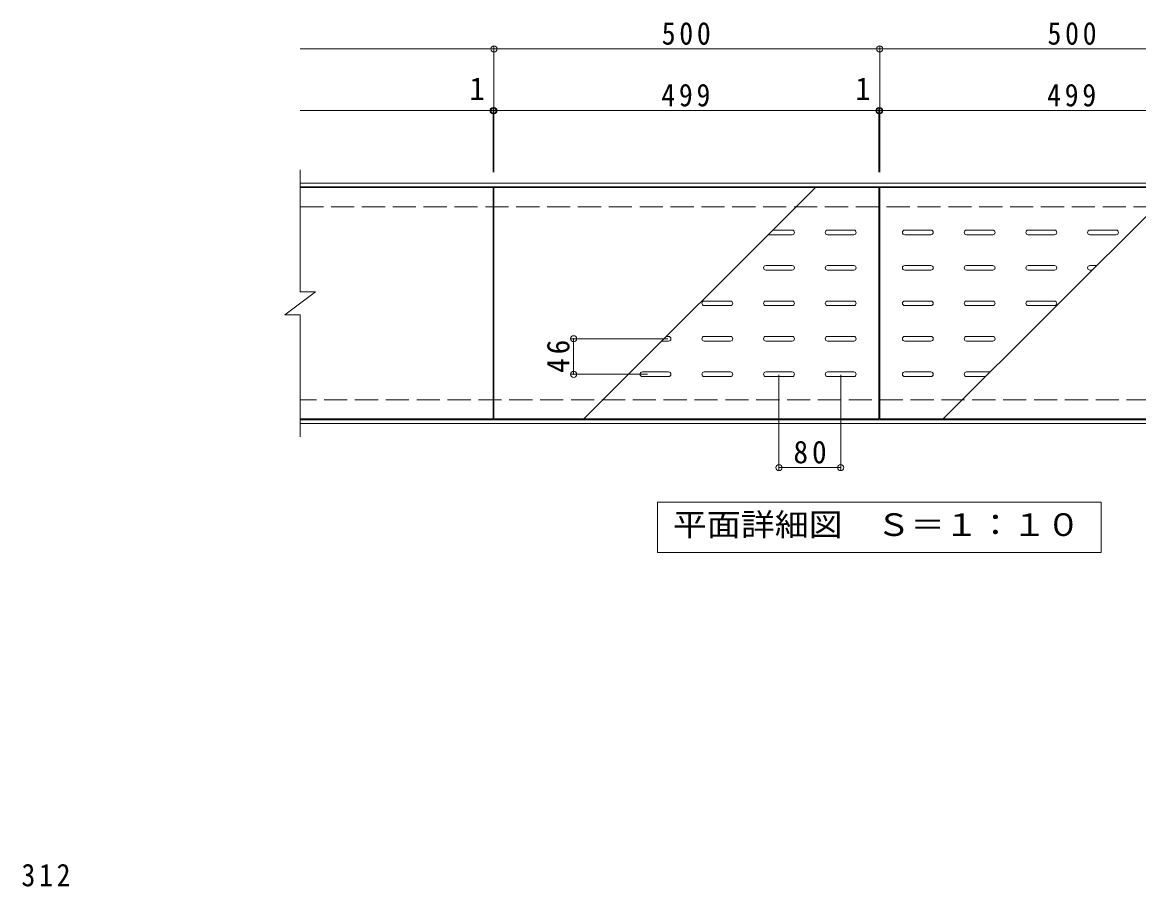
# Model space of a CAD drawing. Units: millimetres on the paper, enlarged 2 times, with parts at other scales. Extents: x -226 to 314, y -275 to 236.
# Drawn here: x -226.3 to 63, y 12 to 236.2 of the extents above; entities that cross this region are included whole.
import ezdxf
from ezdxf.enums import TextEntityAlignment as Align

# ---------------------------------------------------------------- set-up
doc = ezdxf.new("R2010")
doc.units = ezdxf.units.MM
doc.header["$LTSCALE"] = 2
doc.header["$PDMODE"] = 32
doc.header["$PDSIZE"] = 1.6
doc.linetypes.add('DASHED3', pattern=[4, 3, -1])
for name, color, linetype, lineweight in [('C-1', 2, 'Continuous', 9), ('C-2', 3, 'Continuous', 9), ('C-4', 7, 'Continuous', 9), ('C-5', 7, 'Continuous', 9), ('C-A', 3, 'Continuous', 9), ('D-4', 7, 'Continuous', 9)]:
    doc.layers.add(name, color=color, linetype=linetype, lineweight=lineweight)
doc.styles.add('ＭＳ ゴシック', font='')
doc.styles.get('ＭＳ ゴシック').set_extended_font_data('MS Gothic')

msp = doc.modelspace()

# ---------------------------------------------------------------- linework, layer by layer
at = {"layer": 'C-1'}
for p, q in [((-154.303, 194.476), (145.897, 194.476)), ((-154.303, 193.476), (145.897, 193.476)), ((145.897, 133.076), (-154.303, 133.076)), ((145.897, 132.076), (-154.303, 132.076))]:
    msp.add_line(p, q, dxfattribs=at)
at = {"layer": 'C-1', "linetype": 'DASHED3'}
for p, q in [((-154.303, 188.276), (145.897, 188.276)), ((145.897, 138.276), (-154.303, 138.276))]:
    msp.add_line(p, q, dxfattribs=at)
at = {"layer": 'C-2'}
for p, q in [((-154.303, 166.276), (-154.303, 197.876)), ((-104.303, 193.276), (-154.303, 193.276)), ((-104.303, 133.276), (-104.303, 193.276)), ((-158.303, 160.276), (-150.303, 166.276)), ((-154.303, 166.276), (-150.303, 166.276)), ((-158.303, 160.276), (-154.303, 160.276)), ((-154.303, 128.676), (-154.303, 160.276)), ((-104.303, 133.276), (-154.303, 133.276))]:
    msp.add_line(p, q, dxfattribs=at)
for points in [[(-104.103, 133.276), (-104.103, 193.276), (-4.303, 193.276), (-4.303, 133.276)], [(-4.103, 133.276), (-4.103, 193.276), (95.697, 193.276), (95.697, 133.276)]]:
    msp.add_lwpolyline(points, close=True, dxfattribs=at)
at = {"layer": 'C-4'}
for p, q in [((-104.103, 197.276), (-104.103, 229.875)), ((-4.103, 197.276), (-4.103, 229.875)), ((-154.303, 213.276), (-104.103, 213.276)), ((-104.303, 197.276), (-104.303, 213.876)), ((-104.103, 213.276), (-4.303, 213.276)), ((-4.303, 197.276), (-4.303, 213.876)), ((-4.303, 213.276), (-4.103, 213.276)), ((-4.103, 213.276), (95.697, 213.276)), ((-59.019, 154.076), (-84.028, 154.076)), ((-83.428, 144.876), (-83.428, 154.076)), ((-64.247, 144.876), (-84.028, 144.876)), ((-30.203, 144.758), (-30.203, 120.076)), ((-14.203, 144.758), (-14.203, 120.076)), ((-30.203, 120.676), (-14.203, 120.676))]:
    msp.add_line(p, q, dxfattribs=at)
msp.add_lwpolyline([(-154.303, 229.276), (-4.103, 229.276), (145.897, 229.276)], dxfattribs=at)
for p in [(-104.103, 229.276), (-4.103, 229.276), (-104.303, 213.276), (-104.103, 213.276), (-4.303, 213.276), (-4.103, 213.276), (-83.428, 154.076), (-83.428, 144.876), (-30.203, 120.676), (-14.203, 120.676)]:
    msp.add_point(p, dxfattribs=at)
at = {"layer": 'C-5'}
for p, q in [((-61.703, 111.676), (53.297, 111.676)), ((-61.703, 98.676), (-61.703, 111.676))]:
    msp.add_line(p, q, dxfattribs=at)
msp.add_lwpolyline([(53.297, 111.676), (53.297, 98.676), (-61.703, 98.676)], dxfattribs=at)
at = {"layer": 'C-A'}
for p, q in [((-20.771, 193.276), (-80.771, 133.276)), ((12.366, 133.276), (72.366, 193.276)), ((-32.971, 181.076), (-26.803, 181.076)), ((-31.772, 182.275), (-26.803, 182.275)), ((-17.603, 182.275), (-10.803, 182.275)), ((-17.603, 181.076), (-10.803, 181.076)), ((9.197, 182.276), (2.397, 182.276)), ((9.197, 181.076), (2.397, 181.076)), ((25.197, 182.276), (18.397, 182.276)), ((25.197, 181.076), (18.397, 181.076)), ((41.197, 182.276), (34.397, 182.276)), ((41.197, 181.076), (34.397, 181.076)), ((57.197, 182.276), (50.397, 182.276)), ((57.197, 181.076), (50.397, 181.076)), ((-33.603, 173.075), (-26.803, 173.075)), ((-33.603, 171.876), (-26.803, 171.876)), ((-17.603, 173.075), (-10.803, 173.075)), ((-17.603, 171.876), (-10.803, 171.876)), ((9.197, 173.076), (2.397, 173.076)), ((9.197, 171.876), (2.397, 171.876)), ((25.197, 173.076), (18.397, 173.076)), ((25.197, 171.876), (18.397, 171.876)), ((41.197, 173.076), (34.397, 173.076)), ((41.197, 171.876), (34.397, 171.876)), ((52.166, 173.076), (50.397, 173.076)), ((50.966, 171.876), (50.397, 171.876)), ((-49.603, 163.875), (-42.803, 163.875)), ((-49.603, 162.676), (-42.803, 162.676)), ((-33.603, 163.875), (-26.803, 163.875)), ((-33.603, 162.676), (-26.803, 162.676)), ((-17.603, 163.875), (-10.803, 163.875)), ((-17.603, 162.676), (-10.803, 162.676)), ((9.197, 163.876), (2.397, 163.876)), ((9.197, 162.676), (2.397, 162.676)), ((25.197, 163.876), (18.397, 163.876)), ((25.197, 162.676), (18.397, 162.676)), ((41.197, 163.876), (34.397, 163.876)), ((41.197, 162.676), (34.397, 162.676)), ((-60.572, 153.476), (-58.803, 153.476)), ((-59.372, 154.675), (-58.803, 154.675)), ((-49.603, 154.675), (-42.803, 154.675)), ((-49.603, 153.476), (-42.803, 153.476)), ((-33.603, 154.675), (-26.803, 154.675)), ((-33.603, 153.476), (-26.803, 153.476)), ((-17.603, 154.675), (-10.803, 154.675)), ((-17.603, 153.476), (-10.803, 153.476)), ((9.197, 154.676), (2.397, 154.676)), ((9.197, 153.476), (2.397, 153.476)), ((25.197, 154.676), (18.397, 154.676)), ((25.197, 153.476), (18.397, 153.476)), ((-65.603, 145.475), (-58.803, 145.475)), ((-49.603, 145.475), (-42.803, 145.475)), ((-33.603, 145.475), (-26.803, 145.475)), ((-17.603, 145.475), (-10.803, 145.475)), ((9.197, 145.476), (2.397, 145.476)), ((24.566, 145.476), (18.397, 145.476)), ((-65.603, 144.276), (-58.803, 144.276)), ((-49.603, 144.276), (-42.803, 144.276)), ((-33.603, 144.276), (-26.803, 144.276)), ((-17.603, 144.276), (-10.803, 144.276)), ((9.197, 144.276), (2.397, 144.276)), ((23.366, 144.276), (18.397, 144.276))]:
    msp.add_line(p, q, dxfattribs=at)
for centre, start, end in [((-26.803, 181.676), 270, 90), ((-17.603, 181.676), 90, 270), ((-10.803, 181.676), 270, 90), ((2.397, 181.676), 90, 270), ((9.197, 181.676), 270, 90), ((18.397, 181.676), 90, 270), ((25.197, 181.676), 270, 90), ((34.397, 181.676), 90, 270), ((41.197, 181.676), 270, 90), ((50.397, 181.676), 90, 270), ((57.197, 181.676), 270, 90), ((-33.603, 172.475), 90, 270), ((-26.803, 172.475), 270, 90), ((-17.603, 172.475), 90, 270), ((-10.803, 172.475), 270, 90), ((2.397, 172.476), 90, 270), ((9.197, 172.476), 270, 90), ((18.397, 172.476), 90, 270), ((25.197, 172.476), 270, 90), ((34.397, 172.476), 90, 270), ((41.197, 172.476), 270, 90), ((50.397, 172.476), 90, 270), ((-49.603, 163.276), 90, 270), ((-42.803, 163.276), 270, 90), ((-33.603, 163.276), 90, 270), ((-26.803, 163.276), 270, 90), ((-17.603, 163.276), 90, 270), ((-10.803, 163.276), 270, 90), ((2.397, 163.276), 90, 270), ((9.197, 163.276), 270, 90), ((18.397, 163.276), 90, 270), ((25.197, 163.276), 270, 90), ((34.397, 163.276), 90, 270), ((41.197, 163.276), 270, 90), ((-58.803, 154.076), 270, 90), ((-49.603, 154.076), 90, 270), ((-42.803, 154.076), 270, 90), ((-33.603, 154.076), 90, 270), ((-26.803, 154.076), 270, 90), ((-17.603, 154.076), 90, 270), ((-10.803, 154.076), 270, 90), ((2.397, 154.076), 90, 270), ((9.197, 154.076), 270, 90), ((18.397, 154.076), 90, 270), ((25.197, 154.076), 270, 90), ((-65.603, 144.876), 90, 270), ((-58.803, 144.876), 270, 90), ((-49.603, 144.876), 90, 270), ((-42.803, 144.876), 270, 90), ((-33.603, 144.876), 90, 270), ((-26.803, 144.876), 270, 90), ((-17.603, 144.876), 90, 270), ((-10.803, 144.876), 270, 90), ((2.397, 144.876), 90, 270), ((9.197, 144.876), 270, 90), ((18.397, 144.876), 90, 270)]:
    msp.add_arc(centre, 0.6, start, end, dxfattribs=at)

# ---------------------------------------------------------------- texts
at = {"layer": 'C-4', "color": 2, "style": 'ＭＳ ゴシック'}
for p in [(-110.443, 214.276), (-10.443, 214.276)]:
    msp.add_text('1', height=5.865, rotation=359.999, dxfattribs=at).set_placement(p, align=Align.BOTTOM_LEFT)
at = {"layer": 'C-4', "color": 2, "char_height": 5.865, "attachment_point": 7, "style": 'ＭＳ ゴシック'}
for s, insert in [('\\T1.27;\\W0.9;500', (-60.603, 230.275)), ('\\T1.27;\\W0.9;500', (39.397, 230.275)), ('\\T1.27;\\W0.9;499', (-60.703, 214.276)), ('\\T1.27;\\W0.9;499', (39.297, 214.276)), ('\\T1.27;\\W0.95;80', (-26.453, 121.676))]:
    msp.add_mtext(s, dxfattribs=dict(at, insert=insert))
at = {"layer": 'C-4', "color": 2, "insert": (-84.428, 145.225), "char_height": 5.865, "attachment_point": 7, "rotation": 90, "style": 'ＭＳ ゴシック'}
msp.add_mtext('\\T1.27;\\W0.95;46', dxfattribs=at)
at = {"layer": 'C-5', "color": 2, "style": 'ＭＳ ゴシック', "width": 1.1}
msp.add_text('平面詳細図\u3000Ｓ＝１：１０', height=5.865, dxfattribs=at).set_placement((-57.703, 101.176), align=Align.BOTTOM_LEFT)
at = {"layer": 'D-4', "color": 2, "insert": (-226.553, 11.957), "char_height": 5.865, "attachment_point": 7, "style": 'ＭＳ ゴシック'}
msp.add_mtext('\\T1.27;\\W0.9;312', dxfattribs=at)

doc.saveas('drawing.dxf')
